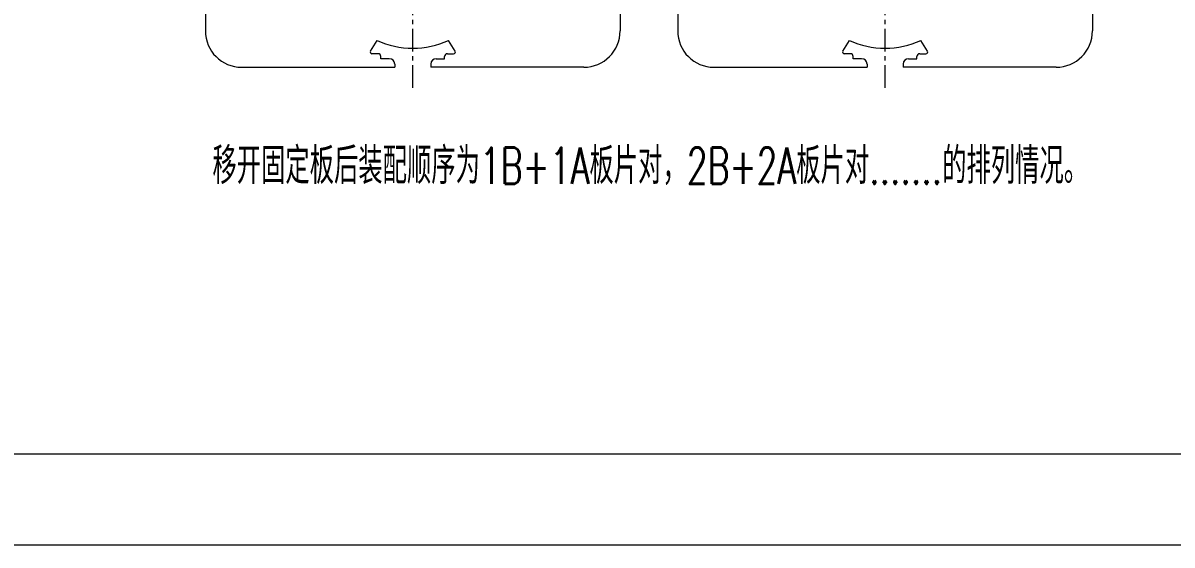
# Model space of a CAD drawing. Header units: millimetres. Extents: x -394 to 6212, y -2458 to 809.
# Drawn here: x 4046.8 to 4173.4, y -1936.1 to -1878.5 of the extents above; entities that cross this region are included whole.
import ezdxf

# ---------------------------------------------------------------- set-up
doc = ezdxf.new("R2010")
doc.units = ezdxf.units.MM
doc.linetypes.add('CENTERX2', pattern=[4, 2.5, -0.5, 0.5, -0.5])
for name, color, linetype, lineweight, true_color in [('1', 1, 'Continuous', 18, 0xff0000), ('2', 2, 'Continuous', 18, 0xffff00), ('3', 3, 'CENTERX2', 18, 0x00ff00), ('3尺寸线', 2, 'Continuous', 18, 0xffff00)]:
    doc.layers.add(name, color=color, linetype=linetype, lineweight=lineweight, true_color=true_color)
doc.styles.add('HZ', font='txt.shx', dxfattribs={"width": 0.67, "bigfont": 'hztxt.shx'})

msp = doc.modelspace()

# ---------------------------------------------------------------- linework, layer by layer
at = {"layer": '1'}
for p, q in [((4066.8749, -1814.1727), (4066.8749, -1879.42347)), ((4112.57225, -1814.1727), (4112.57225, -1879.42347)), ((4118.9128, -1814.1727), (4118.9128, -1879.42347)), ((4164.61014, -1814.1727), (4164.61014, -1879.42347)), ((4085.05555, -1881.63607), (4085.79001, -1880.46198)), ((4094.3916, -1881.63607), (4093.65714, -1880.46198)), ((4137.09344, -1881.63607), (4137.82791, -1880.46198)), ((4146.4295, -1881.63607), (4145.69503, -1880.46198)), ((4085.91066, -1881.94213), (4085.2251, -1881.94213)), ((4086.21066, -1882.48028), (4086.21066, -1882.24213)), ((4093.23649, -1882.48028), (4093.23649, -1882.24213)), ((4093.53649, -1881.94213), (4094.22205, -1881.94213)), ((4137.94855, -1881.94213), (4137.263, -1881.94213)), ((4138.24855, -1882.48028), (4138.24855, -1882.24213)), ((4145.27438, -1882.48028), (4145.27438, -1882.24213)), ((4145.57438, -1881.94213), (4146.25994, -1881.94213)), ((4070.8749, -1883.42347), (4087.73678, -1883.42347)), ((4087.13678, -1882.48028), (4086.21066, -1882.48028)), ((4087.73678, -1883.08028), (4087.73678, -1883.42347)), ((4091.71037, -1883.08028), (4091.71037, -1883.42347)), ((4108.57225, -1883.42347), (4091.71037, -1883.42347)), ((4092.31037, -1882.48028), (4093.23649, -1882.48028)), ((4122.9128, -1883.42347), (4139.77467, -1883.42347)), ((4139.17467, -1882.48028), (4138.24855, -1882.48028)), ((4139.77467, -1883.08028), (4139.77467, -1883.42347)), ((4143.74827, -1883.08028), (4143.74827, -1883.42347)), ((4160.61014, -1883.42347), (4143.74827, -1883.42347)), ((4144.34827, -1882.48028), (4145.27438, -1882.48028))]:
    msp.add_line(p, q, dxfattribs=at)
for centre, radius, start, end in [((4070.8749, -1879.42347), 4, 180, 270), ((4108.57225, -1879.42347), 4, 270, 0), ((4122.9128, -1879.42347), 4, 180, 270), ((4160.61014, -1879.42347), 4, 270, 0), ((4089.70916, -1872.12553), 9.21174, 244.8207475, 270.0896512), ((4089.73799, -1872.12553), 9.21174, 269.9103488, 295.1792525), ((4141.74705, -1872.12553), 9.21174, 244.8207475, 270.0896512), ((4141.77588, -1872.12553), 9.21174, 269.9103488, 295.1792525), ((4085.2251, -1881.74213), 0.2, 147.9713227, 270), ((4085.91066, -1882.24213), 0.3, 0, 90), ((4093.53649, -1882.24213), 0.3, 90, 180), ((4094.22205, -1881.74213), 0.2, 270, 32.0286773), ((4137.263, -1881.74213), 0.2, 147.9713227, 270), ((4137.94855, -1882.24213), 0.3, 0, 90), ((4145.57438, -1882.24213), 0.3, 90, 180), ((4146.25994, -1881.74213), 0.2, 270, 32.0286773), ((4087.13678, -1883.08028), 0.6, 0, 90), ((4092.31037, -1883.08028), 0.6, 90, 180), ((4139.17467, -1883.08028), 0.6, 360, 90), ((4144.34827, -1883.08028), 0.6, 90, 180)]:
    msp.add_arc(centre, radius, start, end, dxfattribs=at)
at = {"layer": '3'}
for p, q in [((4089.72358, -1885.69695), (4089.72358, -1806.6167)), ((4141.76147, -1885.69695), (4141.76147, -1806.6167))]:
    msp.add_line(p, q, dxfattribs=at)
at = {"layer": '3尺寸线'}
msp.add_lwpolyline([(4429.74256, -1936.0524), (3835.74256, -1936.0524), (3835.74256, -1516.0524), (4429.74256, -1516.0524)], close=True, dxfattribs=at)
at = {"layer": '3尺寸线', "color": 1}
msp.add_lwpolyline([(3860.74256, -1526.0524), (4419.74256, -1526.0524), (4419.74256, -1926.0524), (3860.74256, -1926.0524)], close=True, dxfattribs=at)

# ---------------------------------------------------------------- texts
at = {"layer": '2', "insert": (4067.64713, -1896.40788), "char_height": 4, "width": 149.8944615, "attachment_point": 7, "style": 'HZ'}
msp.add_mtext('\\T1;移开固定板后装配顺序为1B+1A板片对，2B+2A板片对.......的排列情况。', dxfattribs=at)

doc.saveas('drawing.dxf')
